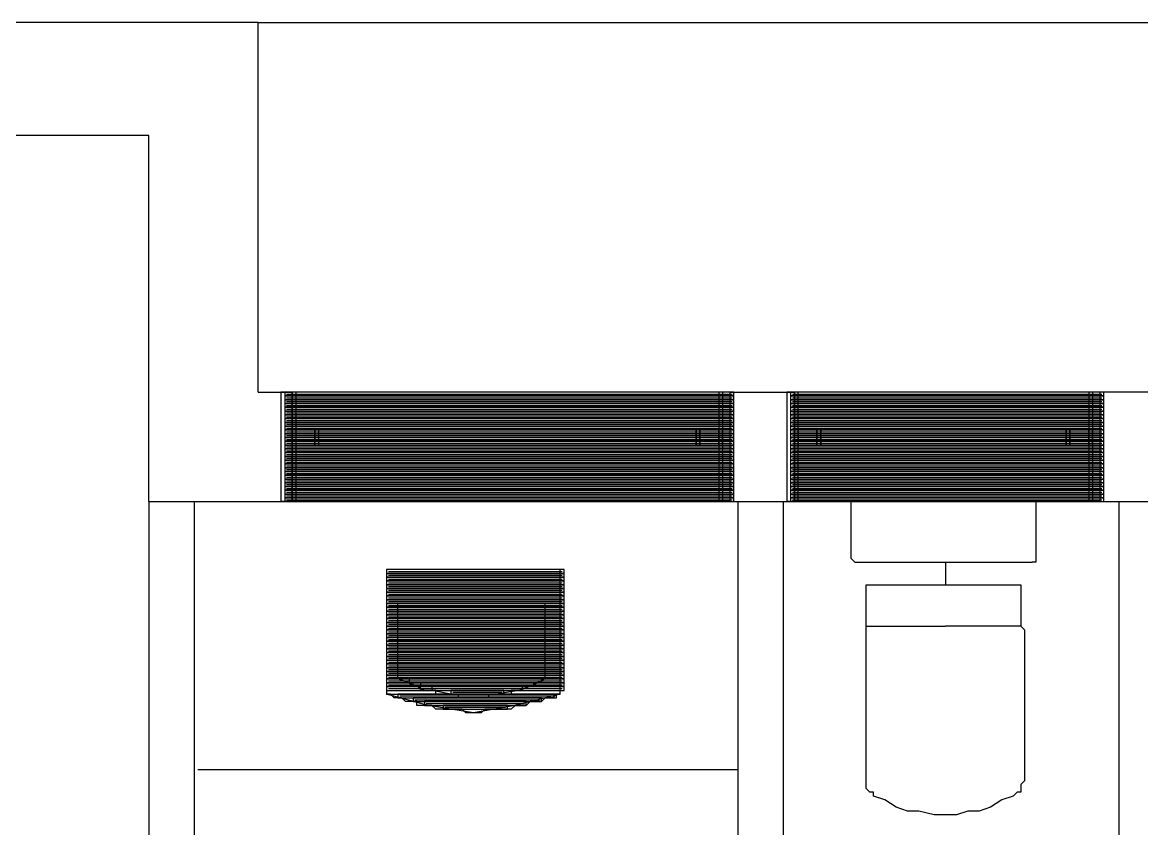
# Model space of a CAD drawing. Header units: millimetres. Extents: x 32 to 412, y 50 to 564.
# Drawn here: x 235.38 to 260.51, y 234.15 to 252.26 of the extents above; entities that cross this region are included whole.
import ezdxf

# ---------------------------------------------------------------- set-up
doc = ezdxf.new("R2010")
doc.units = ezdxf.units.MM
doc.layers.add('lease-plan', color=7, linetype='CONTINUOUS')

msp = doc.modelspace()

# ---------------------------------------------------------------- linework, layer by layer
at = {"layer": 'lease-plan', "color": 7}
for points in [[(240.678, 252.26), (200.848, 252.26)], [(240.678, 252.26), (285.085, 252.26)], [(240.678, 243.955), (240.678, 252.26)], [(238.22, 249.718), (200.848, 249.718)], [(238.22, 241.498), (238.22, 249.718)], [(240.678, 243.955), (241.187, 243.955)], [(241.187, 241.498), (251.271, 241.498), (251.271, 243.955), (241.187, 243.955), (241.187, 241.498), (241.187, 241.498)], [(241.187, 241.498), (241.441, 241.498), (241.441, 243.955), (241.187, 243.955), (241.187, 241.498), (241.187, 241.498), (241.441, 241.498), (241.441, 243.955), (241.187, 243.955), (241.187, 241.498), (241.187, 241.498)], [(241.187, 243.955), (241.441, 243.955)], [(251.271, 243.955), (241.187, 243.955)], [(241.271, 243.87), (251.356, 243.87), (251.356, 243.955), (241.271, 243.955), (241.271, 243.87), (241.271, 243.87)], [(241.271, 243.87), (241.526, 243.87), (241.526, 243.955), (241.271, 243.955), (241.271, 243.87), (241.271, 243.87)], [(241.271, 243.786), (251.356, 243.786), (251.356, 243.87), (241.271, 243.87), (241.271, 243.786), (241.271, 243.786)], [(241.271, 243.786), (241.526, 243.786), (241.526, 243.87), (241.271, 243.87), (241.271, 243.786), (241.271, 243.786)], [(241.271, 243.701), (251.356, 243.701), (251.356, 243.786), (241.271, 243.786), (241.271, 243.701), (241.271, 243.701)], [(241.271, 243.701), (241.526, 243.701), (241.526, 243.786), (241.271, 243.786), (241.271, 243.701), (241.271, 243.701)], [(241.313, 243.913), (251.312, 243.913)], [(241.313, 243.828), (251.312, 243.828)], [(241.313, 243.743), (251.312, 243.743)], [(241.314, 243.913), (241.483, 243.913)], [(241.314, 243.828), (241.483, 243.828)], [(241.314, 243.743), (241.483, 243.743)], [(241.441, 243.955), (241.441, 241.498)], [(251.017, 241.498), (251.271, 241.498), (251.271, 243.955), (251.017, 243.955), (251.017, 241.498), (251.017, 241.498), (251.271, 241.498), (251.271, 243.955), (251.017, 243.955), (251.017, 241.498), (251.017, 241.498)], [(251.271, 243.955), (251.017, 243.955)], [(251.017, 243.955), (251.017, 241.498)], [(251.102, 243.87), (251.356, 243.87), (251.356, 243.955), (251.102, 243.955), (251.102, 243.87), (251.102, 243.87)], [(251.102, 243.786), (251.356, 243.786), (251.356, 243.87), (251.102, 243.87), (251.102, 243.786), (251.102, 243.786)], [(251.102, 243.701), (251.356, 243.701), (251.356, 243.786), (251.102, 243.786), (251.102, 243.701), (251.102, 243.701)], [(251.144, 243.913), (251.313, 243.913)], [(251.144, 243.828), (251.313, 243.828)], [(251.144, 243.743), (251.313, 243.743)], [(251.271, 243.955), (252.542, 243.955)], [(252.542, 241.498), (259.576, 241.498), (259.576, 243.955), (252.542, 243.955), (252.542, 241.498), (252.542, 241.498)], [(252.542, 241.498), (252.712, 241.498), (252.712, 243.955), (252.542, 243.955), (252.542, 241.498), (252.542, 241.498), (252.712, 241.498), (252.712, 243.955), (252.542, 243.955), (252.542, 241.498), (252.542, 241.498)], [(252.542, 243.955), (252.712, 243.955)], [(259.576, 243.955), (252.542, 243.955)], [(252.627, 243.87), (259.661, 243.87), (259.661, 243.955), (252.627, 243.955), (252.627, 243.87), (252.627, 243.87)], [(252.627, 243.87), (252.797, 243.87), (252.797, 243.955), (252.627, 243.955), (252.627, 243.87), (252.627, 243.87)], [(252.627, 243.786), (259.661, 243.786), (259.661, 243.87), (252.627, 243.87), (252.627, 243.786), (252.627, 243.786)], [(252.627, 243.786), (252.797, 243.786), (252.797, 243.87), (252.627, 243.87), (252.627, 243.786), (252.627, 243.786)], [(252.627, 243.701), (259.661, 243.701), (259.661, 243.786), (252.627, 243.786), (252.627, 243.701), (252.627, 243.701)], [(252.627, 243.701), (252.797, 243.701), (252.797, 243.786), (252.627, 243.786), (252.627, 243.701), (252.627, 243.701)], [(252.67, 243.913), (259.618, 243.913)], [(252.67, 243.913), (252.754, 243.913)], [(252.67, 243.828), (259.618, 243.828)], [(252.67, 243.828), (252.754, 243.828)], [(252.67, 243.743), (259.618, 243.743)], [(252.67, 243.743), (252.754, 243.743)], [(252.712, 243.955), (252.712, 241.498)], [(259.322, 241.498), (259.576, 241.498), (259.576, 243.955), (259.322, 243.955), (259.322, 241.498), (259.322, 241.498), (259.576, 241.498), (259.576, 243.955), (259.322, 243.955), (259.322, 241.498), (259.322, 241.498)], [(259.576, 243.955), (259.322, 243.955)], [(259.322, 243.955), (259.322, 241.498)], [(259.407, 243.87), (259.661, 243.87), (259.661, 243.955), (259.407, 243.955), (259.407, 243.87), (259.407, 243.87)], [(259.407, 243.786), (259.661, 243.786), (259.661, 243.87), (259.407, 243.87), (259.407, 243.786), (259.407, 243.786)], [(259.407, 243.701), (259.661, 243.701), (259.661, 243.786), (259.407, 243.786), (259.407, 243.701), (259.407, 243.701)], [(259.449, 243.913), (259.618, 243.913)], [(259.449, 243.828), (259.618, 243.828)], [(259.449, 243.743), (259.618, 243.743)], [(270.254, 241.498), (270.254, 243.955), (259.576, 243.955)], [(241.271, 243.616), (251.356, 243.616), (251.356, 243.701), (241.271, 243.701), (241.271, 243.616), (241.271, 243.616)], [(241.271, 243.616), (241.526, 243.616), (241.526, 243.701), (241.271, 243.701), (241.271, 243.616), (241.271, 243.616)], [(241.271, 243.531), (251.356, 243.531), (251.356, 243.616), (241.271, 243.616), (241.271, 243.531), (241.271, 243.531)], [(241.271, 243.531), (241.526, 243.531), (241.526, 243.616), (241.271, 243.616), (241.271, 243.531), (241.271, 243.531)], [(241.271, 243.447), (251.356, 243.447), (251.356, 243.531), (241.271, 243.531), (241.271, 243.447), (241.271, 243.447)], [(241.271, 243.447), (241.526, 243.447), (241.526, 243.531), (241.271, 243.531), (241.271, 243.447), (241.271, 243.447)], [(241.313, 243.659), (251.312, 243.659)], [(241.313, 243.574), (251.312, 243.574)], [(241.313, 243.489), (251.312, 243.489)], [(241.314, 243.659), (241.483, 243.659)], [(241.314, 243.574), (241.483, 243.574)], [(241.314, 243.489), (241.483, 243.489)], [(251.102, 243.616), (251.356, 243.616), (251.356, 243.701), (251.102, 243.701), (251.102, 243.616), (251.102, 243.616)], [(251.102, 243.531), (251.356, 243.531), (251.356, 243.616), (251.102, 243.616), (251.102, 243.531), (251.102, 243.531)], [(251.102, 243.447), (251.356, 243.447), (251.356, 243.531), (251.102, 243.531), (251.102, 243.447), (251.102, 243.447)], [(251.144, 243.659), (251.313, 243.659)], [(251.144, 243.574), (251.313, 243.574)], [(251.144, 243.489), (251.313, 243.489)], [(252.627, 243.616), (259.661, 243.616), (259.661, 243.701), (252.627, 243.701), (252.627, 243.616), (252.627, 243.616)], [(252.627, 243.616), (252.797, 243.616), (252.797, 243.701), (252.627, 243.701), (252.627, 243.616), (252.627, 243.616)], [(252.627, 243.531), (259.661, 243.531), (259.661, 243.616), (252.627, 243.616), (252.627, 243.531), (252.627, 243.531)], [(252.627, 243.531), (252.797, 243.531), (252.797, 243.616), (252.627, 243.616), (252.627, 243.531), (252.627, 243.531)], [(252.627, 243.447), (259.661, 243.447), (259.661, 243.531), (252.627, 243.531), (252.627, 243.447), (252.627, 243.447)], [(252.627, 243.447), (252.797, 243.447), (252.797, 243.531), (252.627, 243.531), (252.627, 243.447), (252.627, 243.447)], [(252.67, 243.659), (259.618, 243.659)], [(252.67, 243.659), (252.754, 243.659)], [(252.67, 243.574), (259.618, 243.574)], [(252.67, 243.574), (252.754, 243.574)], [(252.67, 243.489), (259.618, 243.489)], [(252.67, 243.489), (252.754, 243.489)], [(259.407, 243.616), (259.661, 243.616), (259.661, 243.701), (259.407, 243.701), (259.407, 243.616), (259.407, 243.616)], [(259.407, 243.531), (259.661, 243.531), (259.661, 243.616), (259.407, 243.616), (259.407, 243.531), (259.407, 243.531)], [(259.407, 243.447), (259.661, 243.447), (259.661, 243.531), (259.407, 243.531), (259.407, 243.447), (259.407, 243.447)], [(259.449, 243.659), (259.618, 243.659)], [(259.449, 243.574), (259.618, 243.574)], [(259.449, 243.489), (259.618, 243.489)], [(241.271, 243.362), (251.356, 243.362), (251.356, 243.447), (241.271, 243.447), (241.271, 243.362), (241.271, 243.362)], [(241.271, 243.362), (241.526, 243.362), (241.526, 243.447), (241.271, 243.447), (241.271, 243.362), (241.271, 243.362)], [(241.271, 243.277), (251.356, 243.277), (251.356, 243.362), (241.271, 243.362), (241.271, 243.277), (241.271, 243.277)], [(241.271, 243.277), (241.526, 243.277), (241.526, 243.362), (241.271, 243.362), (241.271, 243.277), (241.271, 243.277)], [(241.271, 243.192), (251.356, 243.192), (251.356, 243.277), (241.271, 243.277), (241.271, 243.192), (241.271, 243.192)], [(241.271, 243.192), (241.526, 243.192), (241.526, 243.277), (241.271, 243.277), (241.271, 243.192), (241.271, 243.192)], [(241.313, 243.404), (251.312, 243.404)], [(241.313, 243.32), (251.312, 243.32)], [(241.313, 243.235), (251.312, 243.235)], [(241.314, 243.404), (241.483, 243.404)], [(241.314, 243.32), (241.483, 243.32)], [(241.314, 243.235), (241.483, 243.235)], [(251.102, 243.362), (251.356, 243.362), (251.356, 243.447), (251.102, 243.447), (251.102, 243.362), (251.102, 243.362)], [(251.102, 243.277), (251.356, 243.277), (251.356, 243.362), (251.102, 243.362), (251.102, 243.277), (251.102, 243.277)], [(251.102, 243.192), (251.356, 243.192), (251.356, 243.277), (251.102, 243.277), (251.102, 243.192), (251.102, 243.192)], [(251.144, 243.404), (251.313, 243.404)], [(251.144, 243.32), (251.313, 243.32)], [(251.144, 243.235), (251.313, 243.235)], [(252.627, 243.362), (259.661, 243.362), (259.661, 243.447), (252.627, 243.447), (252.627, 243.362), (252.627, 243.362)], [(252.627, 243.362), (252.797, 243.362), (252.797, 243.447), (252.627, 243.447), (252.627, 243.362), (252.627, 243.362)], [(252.627, 243.277), (259.661, 243.277), (259.661, 243.362), (252.627, 243.362), (252.627, 243.277), (252.627, 243.277)], [(252.627, 243.277), (252.797, 243.277), (252.797, 243.362), (252.627, 243.362), (252.627, 243.277), (252.627, 243.277)], [(252.627, 243.192), (259.661, 243.192), (259.661, 243.277), (252.627, 243.277), (252.627, 243.192), (252.627, 243.192)], [(252.627, 243.192), (252.797, 243.192), (252.797, 243.277), (252.627, 243.277), (252.627, 243.192), (252.627, 243.192)], [(252.67, 243.404), (259.618, 243.404)], [(252.67, 243.404), (252.754, 243.404)], [(252.67, 243.32), (259.618, 243.32)], [(252.67, 243.32), (252.754, 243.32)], [(252.67, 243.235), (259.618, 243.235)], [(252.67, 243.235), (252.754, 243.235)], [(259.407, 243.362), (259.661, 243.362), (259.661, 243.447), (259.407, 243.447), (259.407, 243.362), (259.407, 243.362)], [(259.407, 243.277), (259.661, 243.277), (259.661, 243.362), (259.407, 243.362), (259.407, 243.277), (259.407, 243.277)], [(259.407, 243.192), (259.661, 243.192), (259.661, 243.277), (259.407, 243.277), (259.407, 243.192), (259.407, 243.192)], [(259.449, 243.404), (259.618, 243.404)], [(259.449, 243.32), (259.618, 243.32)], [(259.449, 243.235), (259.618, 243.235)], [(241.271, 243.108), (251.356, 243.108), (251.356, 243.192), (241.271, 243.192), (241.271, 243.108), (241.271, 243.108)], [(241.271, 243.108), (241.526, 243.108), (241.526, 243.192), (241.271, 243.192), (241.271, 243.108), (241.271, 243.108)], [(241.271, 243.023), (251.356, 243.023), (251.356, 243.108), (241.271, 243.108), (241.271, 243.023), (241.271, 243.023)], [(241.271, 243.023), (241.526, 243.023), (241.526, 243.108), (241.271, 243.108), (241.271, 243.023), (241.271, 243.023)], [(241.271, 242.938), (251.356, 242.938), (251.356, 243.023), (241.271, 243.023), (241.271, 242.938), (241.271, 242.938)], [(241.271, 242.938), (241.526, 242.938), (241.526, 243.023), (241.271, 243.023), (241.271, 242.938), (241.271, 242.938)], [(241.313, 243.15), (251.312, 243.15)], [(241.313, 243.065), (251.312, 243.065)], [(241.313, 242.981), (251.312, 242.981)], [(241.314, 243.15), (241.483, 243.15)], [(241.314, 243.065), (241.483, 243.065)], [(241.314, 242.981), (241.483, 242.981)], [(241.441, 243.108), (241.441, 242.769)], [(241.441, 243.023), (242.034, 243.023), (242.034, 243.108), (241.441, 243.108), (241.441, 243.023), (241.441, 243.023)], [(241.441, 242.769), (241.949, 242.769), (241.949, 243.108), (241.441, 243.108), (241.441, 242.769), (241.441, 242.769), (241.949, 242.769), (241.949, 243.108), (241.441, 243.108), (241.441, 242.769), (241.441, 242.769)], [(241.441, 243.108), (241.949, 243.108)], [(241.441, 242.938), (242.034, 242.938), (242.034, 243.023), (241.441, 243.023), (241.441, 242.938), (241.441, 242.938)], [(241.482, 243.065), (241.99, 243.065)], [(241.482, 242.981), (241.99, 242.981)], [(241.949, 243.023), (250.593, 243.023), (250.593, 243.108), (241.949, 243.108), (241.949, 243.023), (241.949, 243.023)], [(241.949, 242.769), (250.509, 242.769), (250.509, 243.108), (241.949, 243.108), (241.949, 242.769), (241.949, 242.769), (250.509, 242.769), (250.509, 243.108), (241.949, 243.108), (241.949, 242.769), (241.949, 242.769)], [(241.949, 243.108), (241.949, 242.769)], [(241.949, 242.938), (250.593, 242.938), (250.593, 243.023), (241.949, 243.023), (241.949, 242.938), (241.949, 242.938)], [(241.991, 243.065), (250.55, 243.065)], [(241.991, 242.981), (250.55, 242.981)], [(250.509, 242.769), (251.017, 242.769), (251.017, 243.108), (250.509, 243.108), (250.509, 242.769), (250.509, 242.769), (251.017, 242.769), (251.017, 243.108), (250.509, 243.108), (250.509, 242.769), (250.509, 242.769)], [(251.017, 243.108), (250.509, 243.108)], [(250.509, 243.108), (250.509, 242.769)], [(250.593, 243.023), (251.102, 243.023), (251.102, 243.108), (250.593, 243.108), (250.593, 243.023), (250.593, 243.023)], [(250.593, 242.938), (251.102, 242.938), (251.102, 243.023), (250.593, 243.023), (250.593, 242.938), (250.593, 242.938)], [(250.636, 243.065), (251.059, 243.065)], [(250.636, 242.981), (251.059, 242.981)], [(251.017, 243.108), (251.017, 242.769)], [(251.102, 243.108), (251.356, 243.108), (251.356, 243.192), (251.102, 243.192), (251.102, 243.108), (251.102, 243.108)], [(251.102, 243.023), (251.356, 243.023), (251.356, 243.108), (251.102, 243.108), (251.102, 243.023), (251.102, 243.023)], [(251.102, 242.938), (251.356, 242.938), (251.356, 243.023), (251.102, 243.023), (251.102, 242.938), (251.102, 242.938)], [(251.144, 243.15), (251.313, 243.15)], [(251.144, 243.065), (251.313, 243.065)], [(251.144, 242.981), (251.313, 242.981)], [(252.627, 243.108), (259.661, 243.108), (259.661, 243.192), (252.627, 243.192), (252.627, 243.108), (252.627, 243.108)], [(252.627, 243.108), (252.797, 243.108), (252.797, 243.192), (252.627, 243.192), (252.627, 243.108), (252.627, 243.108)], [(252.627, 243.023), (259.661, 243.023), (259.661, 243.108), (252.627, 243.108), (252.627, 243.023), (252.627, 243.023)], [(252.627, 243.023), (252.797, 243.023), (252.797, 243.108), (252.627, 243.108), (252.627, 243.023), (252.627, 243.023)], [(252.627, 242.938), (259.661, 242.938), (259.661, 243.023), (252.627, 243.023), (252.627, 242.938), (252.627, 242.938)], [(252.627, 242.938), (252.797, 242.938), (252.797, 243.023), (252.627, 243.023), (252.627, 242.938), (252.627, 242.938)], [(252.67, 243.15), (259.618, 243.15)], [(252.67, 243.15), (252.754, 243.15)], [(252.67, 243.065), (259.618, 243.065)], [(252.67, 243.065), (252.754, 243.065)], [(252.67, 242.981), (259.618, 242.981)], [(252.67, 242.981), (252.754, 242.981)], [(252.712, 243.108), (252.712, 242.769)], [(252.712, 242.769), (253.22, 242.769), (253.22, 243.108), (252.712, 243.108), (252.712, 242.769), (252.712, 242.769), (253.22, 242.769), (253.22, 243.108), (252.712, 243.108), (252.712, 242.769), (252.712, 242.769)], [(252.712, 243.108), (253.22, 243.108)], [(252.797, 243.023), (253.305, 243.023), (253.305, 243.108), (252.797, 243.108), (252.797, 243.023), (252.797, 243.023)], [(252.797, 242.938), (253.305, 242.938), (253.305, 243.023), (252.797, 243.023), (252.797, 242.938), (252.797, 242.938)], [(252.839, 243.065), (253.262, 243.065)], [(252.839, 242.981), (253.262, 242.981)], [(253.22, 242.769), (258.814, 242.769), (258.814, 243.108), (253.22, 243.108), (253.22, 242.769), (253.22, 242.769), (258.814, 242.769), (258.814, 243.108), (253.22, 243.108), (253.22, 242.769), (253.22, 242.769)], [(253.22, 243.108), (253.22, 242.769)], [(253.305, 243.023), (258.898, 243.023), (258.898, 243.108), (253.305, 243.108), (253.305, 243.023), (253.305, 243.023)], [(253.305, 242.938), (258.898, 242.938), (258.898, 243.023), (253.305, 243.023), (253.305, 242.938), (253.305, 242.938)], [(253.347, 243.065), (258.855, 243.065)], [(253.347, 242.981), (258.855, 242.981)], [(258.814, 242.769), (259.322, 242.769), (259.322, 243.108), (258.814, 243.108), (258.814, 242.769), (258.814, 242.769), (259.322, 242.769), (259.322, 243.108), (258.814, 243.108), (258.814, 242.769), (258.814, 242.769)], [(259.322, 243.108), (258.814, 243.108)], [(258.814, 243.108), (258.814, 242.769)], [(258.898, 243.023), (259.407, 243.023), (259.407, 243.108), (258.898, 243.108), (258.898, 243.023), (258.898, 243.023)], [(258.898, 242.938), (259.407, 242.938), (259.407, 243.023), (258.898, 243.023), (258.898, 242.938), (258.898, 242.938)], [(258.941, 243.065), (259.364, 243.065)], [(258.941, 242.981), (259.364, 242.981)], [(259.322, 243.108), (259.322, 242.769)], [(259.407, 243.108), (259.661, 243.108), (259.661, 243.192), (259.407, 243.192), (259.407, 243.108), (259.407, 243.108)], [(259.407, 243.023), (259.661, 243.023), (259.661, 243.108), (259.407, 243.108), (259.407, 243.023), (259.407, 243.023)], [(259.407, 242.938), (259.661, 242.938), (259.661, 243.023), (259.407, 243.023), (259.407, 242.938), (259.407, 242.938)], [(259.449, 243.15), (259.618, 243.15)], [(259.449, 243.065), (259.618, 243.065)], [(259.449, 242.981), (259.618, 242.981)], [(241.271, 242.853), (251.356, 242.853), (251.356, 242.938), (241.271, 242.938), (241.271, 242.853), (241.271, 242.853)], [(241.271, 242.853), (241.526, 242.853), (241.526, 242.938), (241.271, 242.938), (241.271, 242.853), (241.271, 242.853)], [(241.271, 242.769), (251.356, 242.769), (251.356, 242.853), (241.271, 242.853), (241.271, 242.769), (241.271, 242.769)], [(241.271, 242.769), (241.526, 242.769), (241.526, 242.853), (241.271, 242.853), (241.271, 242.769), (241.271, 242.769)], [(241.271, 242.684), (251.356, 242.684), (251.356, 242.769), (241.271, 242.769), (241.271, 242.684), (241.271, 242.684)], [(241.271, 242.684), (241.526, 242.684), (241.526, 242.769), (241.271, 242.769), (241.271, 242.684), (241.271, 242.684)], [(241.313, 242.896), (251.312, 242.896)], [(241.313, 242.811), (251.312, 242.811)], [(241.314, 242.896), (241.483, 242.896)], [(241.314, 242.811), (241.483, 242.811)], [(241.441, 242.853), (242.034, 242.853), (242.034, 242.938), (241.441, 242.938), (241.441, 242.853), (241.441, 242.853)], [(241.441, 242.769), (242.034, 242.769), (242.034, 242.853), (241.441, 242.853), (241.441, 242.769), (241.441, 242.769)], [(241.441, 242.769), (241.949, 242.769)], [(241.482, 242.896), (241.99, 242.896)], [(241.482, 242.811), (241.99, 242.811)], [(241.949, 242.853), (250.593, 242.853), (250.593, 242.938), (241.949, 242.938), (241.949, 242.853), (241.949, 242.853)], [(241.949, 242.938), (250.509, 242.938), (241.949, 242.938), (250.509, 242.938), (250.509, 242.938)], [(241.949, 242.938), (250.509, 242.938), (241.949, 242.938), (250.509, 242.938), (241.949, 242.938), (241.949, 242.938)], [(241.949, 242.769), (250.593, 242.769), (250.593, 242.853), (241.949, 242.853), (241.949, 242.769), (241.949, 242.769)], [(241.991, 242.896), (250.55, 242.896)], [(241.991, 242.811), (250.55, 242.811)], [(251.017, 242.769), (250.509, 242.769)], [(250.593, 242.853), (251.102, 242.853), (251.102, 242.938), (250.593, 242.938), (250.593, 242.853), (250.593, 242.853)], [(250.593, 242.769), (251.102, 242.769), (251.102, 242.853), (250.593, 242.853), (250.593, 242.769), (250.593, 242.769)], [(250.636, 242.896), (251.059, 242.896)], [(250.636, 242.811), (251.059, 242.811)], [(251.102, 242.853), (251.356, 242.853), (251.356, 242.938), (251.102, 242.938), (251.102, 242.853), (251.102, 242.853)], [(251.102, 242.769), (251.356, 242.769), (251.356, 242.853), (251.102, 242.853), (251.102, 242.769), (251.102, 242.769)], [(251.102, 242.684), (251.356, 242.684), (251.356, 242.769), (251.102, 242.769), (251.102, 242.684), (251.102, 242.684)], [(251.144, 242.896), (251.313, 242.896)], [(251.144, 242.811), (251.313, 242.811)], [(252.627, 242.853), (259.661, 242.853), (259.661, 242.938), (252.627, 242.938), (252.627, 242.853), (252.627, 242.853)], [(252.627, 242.853), (252.797, 242.853), (252.797, 242.938), (252.627, 242.938), (252.627, 242.853), (252.627, 242.853)], [(252.627, 242.769), (259.661, 242.769), (259.661, 242.853), (252.627, 242.853), (252.627, 242.769), (252.627, 242.769)], [(252.627, 242.769), (252.797, 242.769), (252.797, 242.853), (252.627, 242.853), (252.627, 242.769), (252.627, 242.769)], [(252.627, 242.684), (259.661, 242.684), (259.661, 242.769), (252.627, 242.769), (252.627, 242.684), (252.627, 242.684)], [(252.627, 242.684), (252.797, 242.684), (252.797, 242.769), (252.627, 242.769), (252.627, 242.684), (252.627, 242.684)], [(252.67, 242.896), (259.618, 242.896)], [(252.67, 242.896), (252.754, 242.896)], [(252.67, 242.811), (259.618, 242.811)], [(252.67, 242.811), (252.754, 242.811)], [(252.712, 242.769), (253.22, 242.769)], [(252.797, 242.853), (253.305, 242.853), (253.305, 242.938), (252.797, 242.938), (252.797, 242.853), (252.797, 242.853)], [(252.797, 242.769), (253.305, 242.769), (253.305, 242.853), (252.797, 242.853), (252.797, 242.769), (252.797, 242.769)], [(252.839, 242.896), (253.262, 242.896)], [(252.839, 242.811), (253.262, 242.811)], [(253.22, 242.938), (258.814, 242.938), (253.22, 242.938), (258.814, 242.938), (258.814, 242.938)], [(253.22, 242.938), (258.814, 242.938), (253.22, 242.938), (258.814, 242.938), (253.22, 242.938), (253.22, 242.938)], [(253.305, 242.853), (258.898, 242.853), (258.898, 242.938), (253.305, 242.938), (253.305, 242.853), (253.305, 242.853)], [(253.305, 242.769), (258.898, 242.769), (258.898, 242.853), (253.305, 242.853), (253.305, 242.769), (253.305, 242.769)], [(253.347, 242.896), (258.855, 242.896)], [(253.347, 242.811), (258.855, 242.811)], [(259.322, 242.769), (258.814, 242.769)], [(258.898, 242.853), (259.407, 242.853), (259.407, 242.938), (258.898, 242.938), (258.898, 242.853), (258.898, 242.853)], [(258.898, 242.769), (259.407, 242.769), (259.407, 242.853), (258.898, 242.853), (258.898, 242.769), (258.898, 242.769)], [(258.941, 242.896), (259.364, 242.896)], [(258.941, 242.811), (259.364, 242.811)], [(259.407, 242.853), (259.661, 242.853), (259.661, 242.938), (259.407, 242.938), (259.407, 242.853), (259.407, 242.853)], [(259.407, 242.769), (259.661, 242.769), (259.661, 242.853), (259.407, 242.853), (259.407, 242.769), (259.407, 242.769)], [(259.407, 242.684), (259.661, 242.684), (259.661, 242.769), (259.407, 242.769), (259.407, 242.684), (259.407, 242.684)], [(259.449, 242.896), (259.618, 242.896)], [(259.449, 242.811), (259.618, 242.811)], [(241.271, 242.599), (251.356, 242.599), (251.356, 242.684), (241.271, 242.684), (241.271, 242.599), (241.271, 242.599)], [(241.271, 242.599), (241.526, 242.599), (241.526, 242.684), (241.271, 242.684), (241.271, 242.599), (241.271, 242.599)], [(241.271, 242.515), (251.356, 242.515), (251.356, 242.599), (241.271, 242.599), (241.271, 242.515), (241.271, 242.515)], [(241.271, 242.515), (241.526, 242.515), (241.526, 242.599), (241.271, 242.599), (241.271, 242.515), (241.271, 242.515)], [(241.271, 242.43), (251.356, 242.43), (251.356, 242.515), (241.271, 242.515), (241.271, 242.43), (241.271, 242.43)], [(241.271, 242.43), (241.526, 242.43), (241.526, 242.515), (241.271, 242.515), (241.271, 242.43), (241.271, 242.43)], [(241.313, 242.726), (251.312, 242.726)], [(241.313, 242.642), (251.312, 242.642)], [(241.313, 242.557), (251.312, 242.557)], [(241.314, 242.726), (241.483, 242.726)], [(241.314, 242.642), (241.483, 242.642)], [(241.314, 242.557), (241.483, 242.557)], [(251.102, 242.599), (251.356, 242.599), (251.356, 242.684), (251.102, 242.684), (251.102, 242.599), (251.102, 242.599)], [(251.102, 242.515), (251.356, 242.515), (251.356, 242.599), (251.102, 242.599), (251.102, 242.515), (251.102, 242.515)], [(251.102, 242.43), (251.356, 242.43), (251.356, 242.515), (251.102, 242.515), (251.102, 242.43), (251.102, 242.43)], [(251.144, 242.726), (251.313, 242.726)], [(251.144, 242.642), (251.313, 242.642)], [(251.144, 242.557), (251.313, 242.557)], [(252.627, 242.599), (259.661, 242.599), (259.661, 242.684), (252.627, 242.684), (252.627, 242.599), (252.627, 242.599)], [(252.627, 242.599), (252.797, 242.599), (252.797, 242.684), (252.627, 242.684), (252.627, 242.599), (252.627, 242.599)], [(252.627, 242.515), (259.661, 242.515), (259.661, 242.599), (252.627, 242.599), (252.627, 242.515), (252.627, 242.515)], [(252.627, 242.515), (252.797, 242.515), (252.797, 242.599), (252.627, 242.599), (252.627, 242.515), (252.627, 242.515)], [(252.627, 242.43), (259.661, 242.43), (259.661, 242.515), (252.627, 242.515), (252.627, 242.43), (252.627, 242.43)], [(252.627, 242.43), (252.797, 242.43), (252.797, 242.515), (252.627, 242.515), (252.627, 242.43), (252.627, 242.43)], [(252.67, 242.726), (259.618, 242.726)], [(252.67, 242.726), (252.754, 242.726)], [(252.67, 242.642), (259.618, 242.642)], [(252.67, 242.642), (252.754, 242.642)], [(252.67, 242.557), (259.618, 242.557)], [(252.67, 242.557), (252.754, 242.557)], [(259.407, 242.599), (259.661, 242.599), (259.661, 242.684), (259.407, 242.684), (259.407, 242.599), (259.407, 242.599)], [(259.407, 242.515), (259.661, 242.515), (259.661, 242.599), (259.407, 242.599), (259.407, 242.515), (259.407, 242.515)], [(259.407, 242.43), (259.661, 242.43), (259.661, 242.515), (259.407, 242.515), (259.407, 242.43), (259.407, 242.43)], [(259.449, 242.726), (259.618, 242.726)], [(259.449, 242.642), (259.618, 242.642)], [(259.449, 242.557), (259.618, 242.557)], [(241.271, 242.345), (251.356, 242.345), (251.356, 242.43), (241.271, 242.43), (241.271, 242.345), (241.271, 242.345)], [(241.271, 242.345), (241.526, 242.345), (241.526, 242.43), (241.271, 242.43), (241.271, 242.345), (241.271, 242.345)], [(241.271, 242.26), (251.356, 242.26), (251.356, 242.345), (241.271, 242.345), (241.271, 242.26), (241.271, 242.26)], [(241.271, 242.26), (241.526, 242.26), (241.526, 242.345), (241.271, 242.345), (241.271, 242.26), (241.271, 242.26)], [(241.271, 242.176), (251.356, 242.176), (251.356, 242.26), (241.271, 242.26), (241.271, 242.176), (241.271, 242.176)], [(241.271, 242.176), (241.526, 242.176), (241.526, 242.26), (241.271, 242.26), (241.271, 242.176), (241.271, 242.176)], [(241.313, 242.472), (251.312, 242.472)], [(241.313, 242.387), (251.312, 242.387)], [(241.313, 242.303), (251.312, 242.303)], [(241.314, 242.472), (241.483, 242.472)], [(241.314, 242.387), (241.483, 242.387)], [(241.314, 242.303), (241.483, 242.303)], [(251.102, 242.345), (251.356, 242.345), (251.356, 242.43), (251.102, 242.43), (251.102, 242.345), (251.102, 242.345)], [(251.102, 242.26), (251.356, 242.26), (251.356, 242.345), (251.102, 242.345), (251.102, 242.26), (251.102, 242.26)], [(251.102, 242.176), (251.356, 242.176), (251.356, 242.26), (251.102, 242.26), (251.102, 242.176), (251.102, 242.176)], [(251.144, 242.472), (251.313, 242.472)], [(251.144, 242.387), (251.313, 242.387)], [(251.144, 242.303), (251.313, 242.303)], [(252.627, 242.345), (259.661, 242.345), (259.661, 242.43), (252.627, 242.43), (252.627, 242.345), (252.627, 242.345)], [(252.627, 242.345), (252.797, 242.345), (252.797, 242.43), (252.627, 242.43), (252.627, 242.345), (252.627, 242.345)], [(252.627, 242.26), (259.661, 242.26), (259.661, 242.345), (252.627, 242.345), (252.627, 242.26), (252.627, 242.26)], [(252.627, 242.26), (252.797, 242.26), (252.797, 242.345), (252.627, 242.345), (252.627, 242.26), (252.627, 242.26)], [(252.627, 242.176), (259.661, 242.176), (259.661, 242.26), (252.627, 242.26), (252.627, 242.176), (252.627, 242.176)], [(252.627, 242.176), (252.797, 242.176), (252.797, 242.26), (252.627, 242.26), (252.627, 242.176), (252.627, 242.176)], [(252.67, 242.472), (259.618, 242.472)], [(252.67, 242.472), (252.754, 242.472)], [(252.67, 242.387), (259.618, 242.387)], [(252.67, 242.387), (252.754, 242.387)], [(252.67, 242.303), (259.618, 242.303)], [(252.67, 242.303), (252.754, 242.303)], [(259.407, 242.345), (259.661, 242.345), (259.661, 242.43), (259.407, 242.43), (259.407, 242.345), (259.407, 242.345)], [(259.407, 242.26), (259.661, 242.26), (259.661, 242.345), (259.407, 242.345), (259.407, 242.26), (259.407, 242.26)], [(259.407, 242.176), (259.661, 242.176), (259.661, 242.26), (259.407, 242.26), (259.407, 242.176), (259.407, 242.176)], [(259.449, 242.472), (259.618, 242.472)], [(259.449, 242.387), (259.618, 242.387)], [(259.449, 242.303), (259.618, 242.303)], [(241.271, 242.091), (251.356, 242.091), (251.356, 242.176), (241.271, 242.176), (241.271, 242.091), (241.271, 242.091)], [(241.271, 242.091), (241.526, 242.091), (241.526, 242.176), (241.271, 242.176), (241.271, 242.091), (241.271, 242.091)], [(241.271, 242.006), (251.356, 242.006), (251.356, 242.091), (241.271, 242.091), (241.271, 242.006), (241.271, 242.006)], [(241.271, 242.006), (241.526, 242.006), (241.526, 242.091), (241.271, 242.091), (241.271, 242.006), (241.271, 242.006)], [(241.271, 241.921), (251.356, 241.921), (251.356, 242.006), (241.271, 242.006), (241.271, 241.921), (241.271, 241.921)], [(241.271, 241.921), (241.526, 241.921), (241.526, 242.006), (241.271, 242.006), (241.271, 241.921), (241.271, 241.921)], [(241.313, 242.218), (251.312, 242.218)], [(241.313, 242.133), (251.312, 242.133)], [(241.313, 242.048), (251.312, 242.048)], [(241.314, 242.218), (241.483, 242.218)], [(241.314, 242.133), (241.483, 242.133)], [(241.314, 242.048), (241.483, 242.048)], [(251.102, 242.091), (251.356, 242.091), (251.356, 242.176), (251.102, 242.176), (251.102, 242.091), (251.102, 242.091)], [(251.102, 242.006), (251.356, 242.006), (251.356, 242.091), (251.102, 242.091), (251.102, 242.006), (251.102, 242.006)], [(251.102, 241.921), (251.356, 241.921), (251.356, 242.006), (251.102, 242.006), (251.102, 241.921), (251.102, 241.921)], [(251.144, 242.218), (251.313, 242.218)], [(251.144, 242.133), (251.313, 242.133)], [(251.144, 242.048), (251.313, 242.048)], [(252.627, 242.091), (259.661, 242.091), (259.661, 242.176), (252.627, 242.176), (252.627, 242.091), (252.627, 242.091)], [(252.627, 242.091), (252.797, 242.091), (252.797, 242.176), (252.627, 242.176), (252.627, 242.091), (252.627, 242.091)], [(252.627, 242.006), (259.661, 242.006), (259.661, 242.091), (252.627, 242.091), (252.627, 242.006), (252.627, 242.006)], [(252.627, 242.006), (252.797, 242.006), (252.797, 242.091), (252.627, 242.091), (252.627, 242.006), (252.627, 242.006)], [(252.627, 241.921), (259.661, 241.921), (259.661, 242.006), (252.627, 242.006), (252.627, 241.921), (252.627, 241.921)], [(252.627, 241.921), (252.797, 241.921), (252.797, 242.006), (252.627, 242.006), (252.627, 241.921), (252.627, 241.921)], [(252.67, 242.218), (259.618, 242.218)], [(252.67, 242.218), (252.754, 242.218)], [(252.67, 242.133), (259.618, 242.133)], [(252.67, 242.133), (252.754, 242.133)], [(252.67, 242.048), (259.618, 242.048)], [(252.67, 242.048), (252.754, 242.048)], [(259.407, 242.091), (259.661, 242.091), (259.661, 242.176), (259.407, 242.176), (259.407, 242.091), (259.407, 242.091)], [(259.407, 242.006), (259.661, 242.006), (259.661, 242.091), (259.407, 242.091), (259.407, 242.006), (259.407, 242.006)], [(259.407, 241.921), (259.661, 241.921), (259.661, 242.006), (259.407, 242.006), (259.407, 241.921), (259.407, 241.921)], [(259.449, 242.218), (259.618, 242.218)], [(259.449, 242.133), (259.618, 242.133)], [(259.449, 242.048), (259.618, 242.048)], [(241.271, 241.837), (251.356, 241.837), (251.356, 241.921), (241.271, 241.921), (241.271, 241.837), (241.271, 241.837)], [(241.271, 241.837), (241.526, 241.837), (241.526, 241.921), (241.271, 241.921), (241.271, 241.837), (241.271, 241.837)], [(241.271, 241.752), (251.356, 241.752), (251.356, 241.837), (241.271, 241.837), (241.271, 241.752), (241.271, 241.752)], [(241.271, 241.752), (241.526, 241.752), (241.526, 241.837), (241.271, 241.837), (241.271, 241.752), (241.271, 241.752)], [(241.271, 241.667), (251.356, 241.667), (251.356, 241.752), (241.271, 241.752), (241.271, 241.667), (241.271, 241.667)], [(241.271, 241.667), (241.526, 241.667), (241.526, 241.752), (241.271, 241.752), (241.271, 241.667), (241.271, 241.667)], [(241.313, 241.964), (251.312, 241.964)], [(241.313, 241.879), (251.312, 241.879)], [(241.313, 241.794), (251.312, 241.794)], [(241.314, 241.964), (241.483, 241.964)], [(241.314, 241.879), (241.483, 241.879)], [(241.314, 241.794), (241.483, 241.794)], [(251.102, 241.837), (251.356, 241.837), (251.356, 241.921), (251.102, 241.921), (251.102, 241.837), (251.102, 241.837)], [(251.102, 241.752), (251.356, 241.752), (251.356, 241.837), (251.102, 241.837), (251.102, 241.752), (251.102, 241.752)], [(251.102, 241.667), (251.356, 241.667), (251.356, 241.752), (251.102, 241.752), (251.102, 241.667), (251.102, 241.667)], [(251.144, 241.964), (251.313, 241.964)], [(251.144, 241.879), (251.313, 241.879)], [(251.144, 241.794), (251.313, 241.794)], [(252.627, 241.837), (259.661, 241.837), (259.661, 241.921), (252.627, 241.921), (252.627, 241.837), (252.627, 241.837)], [(252.627, 241.837), (252.797, 241.837), (252.797, 241.921), (252.627, 241.921), (252.627, 241.837), (252.627, 241.837)], [(252.627, 241.752), (259.661, 241.752), (259.661, 241.837), (252.627, 241.837), (252.627, 241.752), (252.627, 241.752)], [(252.627, 241.752), (252.797, 241.752), (252.797, 241.837), (252.627, 241.837), (252.627, 241.752), (252.627, 241.752)], [(252.627, 241.667), (259.661, 241.667), (259.661, 241.752), (252.627, 241.752), (252.627, 241.667), (252.627, 241.667)], [(252.627, 241.667), (252.797, 241.667), (252.797, 241.752), (252.627, 241.752), (252.627, 241.667), (252.627, 241.667)], [(252.67, 241.964), (259.618, 241.964)], [(252.67, 241.964), (252.754, 241.964)], [(252.67, 241.879), (259.618, 241.879)], [(252.67, 241.879), (252.754, 241.879)], [(252.67, 241.794), (259.618, 241.794)], [(252.67, 241.794), (252.754, 241.794)], [(259.407, 241.837), (259.661, 241.837), (259.661, 241.921), (259.407, 241.921), (259.407, 241.837), (259.407, 241.837)], [(259.407, 241.752), (259.661, 241.752), (259.661, 241.837), (259.407, 241.837), (259.407, 241.752), (259.407, 241.752)], [(259.407, 241.667), (259.661, 241.667), (259.661, 241.752), (259.407, 241.752), (259.407, 241.667), (259.407, 241.667)], [(259.449, 241.964), (259.618, 241.964)], [(259.449, 241.879), (259.618, 241.879)], [(259.449, 241.794), (259.618, 241.794)], [(238.22, 241.498), (241.187, 241.498)], [(238.22, 241.498), (238.22, 232.515)], [(239.237, 241.498), (239.237, 232.515)], [(241.187, 241.498), (241.441, 241.498)], [(251.271, 241.498), (241.187, 241.498)], [(241.271, 241.582), (251.356, 241.582), (251.356, 241.667), (241.271, 241.667), (241.271, 241.582), (241.271, 241.582)], [(241.271, 241.582), (241.526, 241.582), (241.526, 241.667), (241.271, 241.667), (241.271, 241.582), (241.271, 241.582)], [(241.271, 241.498), (251.356, 241.498), (251.356, 241.582), (241.271, 241.582), (241.271, 241.498), (241.271, 241.498)], [(241.271, 241.498), (241.526, 241.498), (241.526, 241.582), (241.271, 241.582), (241.271, 241.498), (241.271, 241.498)], [(241.313, 241.709), (251.312, 241.709)], [(241.313, 241.625), (251.312, 241.625)], [(241.313, 241.54), (251.312, 241.54)], [(241.314, 241.709), (241.483, 241.709)], [(241.314, 241.625), (241.483, 241.625)], [(241.314, 241.54), (241.483, 241.54)], [(251.271, 241.498), (251.017, 241.498)], [(251.102, 241.582), (251.356, 241.582), (251.356, 241.667), (251.102, 241.667), (251.102, 241.582), (251.102, 241.582)], [(251.102, 241.498), (251.356, 241.498), (251.356, 241.582), (251.102, 241.582), (251.102, 241.498), (251.102, 241.498)], [(251.144, 241.709), (251.313, 241.709)], [(251.144, 241.625), (251.313, 241.625)], [(251.144, 241.54), (251.313, 241.54)], [(251.271, 241.498), (252.542, 241.498)], [(251.441, 241.498), (251.441, 232.515)], [(252.458, 241.498), (252.458, 232.515)], [(252.542, 241.498), (252.712, 241.498)], [(259.576, 241.498), (252.542, 241.498)], [(252.627, 241.582), (259.661, 241.582), (259.661, 241.667), (252.627, 241.667), (252.627, 241.582), (252.627, 241.582)], [(252.627, 241.582), (252.797, 241.582), (252.797, 241.667), (252.627, 241.667), (252.627, 241.582), (252.627, 241.582)], [(252.627, 241.498), (259.661, 241.498), (259.661, 241.582), (252.627, 241.582), (252.627, 241.498), (252.627, 241.498)], [(252.627, 241.498), (252.797, 241.498), (252.797, 241.582), (252.627, 241.582), (252.627, 241.498), (252.627, 241.498)], [(252.67, 241.709), (259.618, 241.709)], [(252.67, 241.709), (252.754, 241.709)], [(252.67, 241.625), (259.618, 241.625)], [(252.67, 241.625), (252.754, 241.625)], [(252.67, 241.54), (259.618, 241.54)], [(252.67, 241.54), (252.754, 241.54)], [(253.983, 241.498), (258.136, 241.498)], [(253.983, 241.498), (253.983, 240.226)], [(258.136, 241.498), (258.136, 240.142), (258.051, 240.142)], [(259.576, 241.498), (259.322, 241.498)], [(259.407, 241.582), (259.661, 241.582), (259.661, 241.667), (259.407, 241.667), (259.407, 241.582), (259.407, 241.582)], [(259.407, 241.498), (259.661, 241.498), (259.661, 241.582), (259.407, 241.582), (259.407, 241.498), (259.407, 241.498)], [(259.449, 241.709), (259.618, 241.709)], [(259.449, 241.625), (259.618, 241.625)], [(259.449, 241.54), (259.618, 241.54)], [(259.576, 241.498), (270.254, 241.498)], [(260, 241.498), (260, 208.192)], [(254.068, 240.142), (253.983, 240.226)], [(243.559, 239.887), (247.542, 239.887), (247.542, 239.972), (243.559, 239.972), (243.559, 239.887), (243.559, 239.887)], [(247.458, 237.176), (247.458, 239.972), (243.559, 239.972), (243.559, 237.176), (247.458, 237.176), (247.458, 239.972), (243.559, 239.972), (243.559, 237.176)], [(254.068, 240.142), (258.051, 240.142)], [(256.102, 240.142), (256.102, 239.633)], [(243.559, 239.803), (247.542, 239.803), (247.542, 239.887), (243.559, 239.887), (243.559, 239.803), (243.559, 239.803)], [(243.559, 239.718), (247.542, 239.718), (247.542, 239.803), (243.559, 239.803), (243.559, 239.718), (243.559, 239.718)], [(243.559, 239.633), (247.542, 239.633), (247.542, 239.718), (243.559, 239.718), (243.559, 239.633), (243.559, 239.633)], [(243.601, 239.93), (247.499, 239.93)], [(243.601, 239.845), (247.499, 239.845)], [(243.601, 239.76), (247.499, 239.76)], [(243.559, 239.548), (247.542, 239.548), (247.542, 239.633), (243.559, 239.633), (243.559, 239.548), (243.559, 239.548)], [(243.559, 239.464), (247.542, 239.464), (247.542, 239.548), (243.559, 239.548), (243.559, 239.464), (243.559, 239.464)], [(243.559, 239.379), (247.542, 239.379), (247.542, 239.464), (243.559, 239.464), (243.559, 239.379), (243.559, 239.379)], [(243.601, 239.676), (247.499, 239.676)], [(243.601, 239.591), (247.499, 239.591)], [(243.601, 239.506), (247.499, 239.506)], [(255.848, 234.464), (255.509, 234.548), (255.254, 234.548), (255, 234.633), (254.746, 234.803), (254.492, 234.887), (254.492, 234.972), (254.407, 234.972), (254.322, 235.057), (254.322, 239.633), (257.797, 239.633), (257.797, 238.701), (257.881, 238.616), (257.881, 235.226), (257.797, 235.142), (257.797, 234.972), (257.712, 234.972), (257.627, 234.887), (257.373, 234.803), (257.119, 234.633), (256.865, 234.548), (256.61, 234.548), (256.356, 234.464), (255.848, 234.464), (255.848, 234.464)], [(243.559, 239.294), (247.542, 239.294), (247.542, 239.379), (243.559, 239.379), (243.559, 239.294), (243.559, 239.294)], [(243.559, 239.209), (247.542, 239.209), (247.542, 239.294), (243.559, 239.294), (243.559, 239.209), (243.559, 239.209)], [(243.601, 239.421), (247.499, 239.421)], [(243.601, 239.337), (247.499, 239.337)], [(243.601, 239.252), (247.499, 239.252)], [(243.559, 239.125), (247.542, 239.125), (247.542, 239.209), (243.559, 239.209), (243.559, 239.125), (243.559, 239.125)], [(243.559, 239.04), (247.542, 239.04), (247.542, 239.125), (243.559, 239.125), (243.559, 239.04), (243.559, 239.04)], [(243.559, 238.955), (247.542, 238.955), (247.542, 239.04), (243.559, 239.04), (243.559, 238.955), (243.559, 238.955)], [(243.601, 239.167), (247.499, 239.167)], [(243.601, 239.082), (247.499, 239.082)], [(243.601, 238.998), (247.499, 238.998)], [(247.119, 237.515), (247.034, 237.515), (247.034, 237.43), (246.865, 237.43), (246.865, 237.345), (246.61, 237.345), (246.61, 237.26), (246.356, 237.26), (246.356, 237.176), (245.848, 237.176), (245.848, 237.091), (245.17, 237.091), (245.17, 237.176), (244.661, 237.176), (244.661, 237.26), (244.492, 237.26), (244.322, 237.26), (244.322, 237.345), (244.153, 237.345), (244.153, 237.43), (244.068, 237.43), (243.814, 237.515), (247.119, 237.515), (246.78, 237.345), (246.526, 237.26), (246.017, 237.176), (245, 237.176), (244.576, 237.26), (244.407, 237.26), (244.237, 237.345), (243.814, 237.515), (243.814, 239.209)], [(247.119, 237.515), (247.119, 239.209), (243.814, 239.209)], [(243.559, 238.87), (247.542, 238.87), (247.542, 238.955), (243.559, 238.955), (243.559, 238.87), (243.559, 238.87)], [(243.559, 238.786), (247.542, 238.786), (247.542, 238.87), (243.559, 238.87), (243.559, 238.786), (243.559, 238.786)], [(243.559, 238.701), (247.542, 238.701), (247.542, 238.786), (243.559, 238.786), (243.559, 238.701), (243.559, 238.701)], [(243.601, 238.913), (247.499, 238.913)], [(243.601, 238.828), (247.499, 238.828)], [(243.601, 238.743), (247.499, 238.743)], [(243.559, 238.616), (247.542, 238.616), (247.542, 238.701), (243.559, 238.701), (243.559, 238.616), (243.559, 238.616)], [(243.559, 238.531), (247.542, 238.531), (247.542, 238.616), (243.559, 238.616), (243.559, 238.531), (243.559, 238.531)], [(243.559, 238.447), (247.542, 238.447), (247.542, 238.531), (243.559, 238.531), (243.559, 238.447), (243.559, 238.447)], [(243.601, 238.659), (247.499, 238.659)], [(243.601, 238.574), (247.499, 238.574)], [(243.601, 238.489), (247.499, 238.489)], [(254.322, 238.701), (256.102, 238.701)], [(257.797, 238.701), (256.102, 238.701)], [(243.559, 238.362), (247.542, 238.362), (247.542, 238.447), (243.559, 238.447), (243.559, 238.362), (243.559, 238.362)], [(243.559, 238.277), (247.542, 238.277), (247.542, 238.362), (243.559, 238.362), (243.559, 238.277), (243.559, 238.277)], [(243.559, 238.192), (247.542, 238.192), (247.542, 238.277), (243.559, 238.277), (243.559, 238.192), (243.559, 238.192)], [(243.601, 238.404), (247.499, 238.404)], [(243.601, 238.32), (247.499, 238.32)], [(243.601, 238.235), (247.499, 238.235)], [(243.559, 238.108), (247.542, 238.108), (247.542, 238.192), (243.559, 238.192), (243.559, 238.108), (243.559, 238.108)], [(243.559, 238.023), (247.542, 238.023), (247.542, 238.108), (243.559, 238.108), (243.559, 238.023), (243.559, 238.023)], [(243.559, 237.938), (247.542, 237.938), (247.542, 238.023), (243.559, 238.023), (243.559, 237.938), (243.559, 237.938)], [(243.601, 238.15), (247.499, 238.15)], [(243.601, 238.065), (247.499, 238.065)], [(243.601, 237.981), (247.499, 237.981)], [(243.559, 237.853), (247.542, 237.853), (247.542, 237.938), (243.559, 237.938), (243.559, 237.853), (243.559, 237.853)], [(243.559, 237.769), (247.542, 237.769), (247.542, 237.853), (243.559, 237.853), (243.559, 237.769), (243.559, 237.769)], [(243.559, 237.684), (247.542, 237.684), (247.542, 237.769), (243.559, 237.769), (243.559, 237.684), (243.559, 237.684)], [(243.601, 237.896), (247.499, 237.896)], [(243.601, 237.811), (247.499, 237.811)], [(243.601, 237.726), (247.499, 237.726)], [(243.559, 237.599), (247.542, 237.599), (247.542, 237.684), (243.559, 237.684), (243.559, 237.599), (243.559, 237.599)], [(243.559, 237.515), (247.542, 237.515), (247.542, 237.599), (243.559, 237.599), (243.559, 237.515), (243.559, 237.515)], [(243.559, 237.43), (247.542, 237.43), (247.542, 237.515), (243.559, 237.515), (243.559, 237.43), (243.559, 237.43)], [(243.601, 237.642), (247.499, 237.642)], [(243.601, 237.557), (247.499, 237.557)], [(243.601, 237.472), (247.499, 237.472)], [(244.068, 237.43), (247.034, 237.43), (247.034, 237.515), (244.068, 237.515), (244.068, 237.43), (244.068, 237.43)], [(244.11, 237.472), (246.991, 237.472)], [(243.559, 237.345), (247.542, 237.345), (247.542, 237.43), (243.559, 237.43), (243.559, 237.345), (243.559, 237.345)], [(243.559, 237.26), (247.542, 237.26), (247.542, 237.345), (243.559, 237.345), (243.559, 237.26), (243.559, 237.26)], [(243.601, 237.387), (247.499, 237.387)], [(243.601, 237.303), (247.499, 237.303)], [(244.322, 237.345), (246.865, 237.345), (246.865, 237.43), (244.322, 237.43), (244.322, 237.345), (244.322, 237.345)], [(244.364, 237.387), (246.821, 237.387)], [(244.576, 237.26), (246.61, 237.26), (246.61, 237.345), (244.576, 237.345), (244.576, 237.26), (244.576, 237.26)], [(244.619, 237.303), (246.568, 237.303)], [(245, 237.176), (246.187, 237.176), (246.187, 237.26), (245, 237.26), (245, 237.176), (245, 237.176)], [(245.042, 237.218), (246.143, 237.218)], [(247.458, 237.176), (247.373, 237.176), (247.288, 237.091), (247.119, 237.091), (247.034, 237.006), (246.78, 237.006), (246.695, 236.921), (246.441, 236.921), (246.356, 236.837), (245.763, 236.837), (245.678, 236.752), (245.339, 236.752), (245.254, 236.837), (244.661, 236.837), (244.576, 236.921), (244.237, 236.921), (244.237, 237.006), (243.983, 237.006), (243.898, 237.091), (243.729, 237.091), (243.644, 237.176), (243.559, 237.176), (247.458, 237.176), (246.441, 236.921), (245.509, 236.752), (244.492, 236.921), (243.559, 237.176)], [(243.814, 237.091), (247.373, 237.091), (247.373, 237.176), (243.814, 237.176), (243.814, 237.091), (243.814, 237.091)], [(243.856, 237.133), (247.33, 237.133)], [(244.153, 237.006), (247.034, 237.006), (247.034, 237.091), (244.153, 237.091), (244.153, 237.006), (244.153, 237.006)], [(244.195, 237.048), (246.991, 237.048)], [(244.407, 236.921), (246.695, 236.921), (246.695, 237.006), (244.407, 237.006), (244.407, 236.921), (244.407, 236.921)], [(244.449, 236.964), (246.652, 236.964)], [(244.831, 236.837), (246.271, 236.837), (246.271, 236.921), (244.831, 236.921), (244.831, 236.837), (244.831, 236.837)], [(244.873, 236.879), (246.229, 236.879)], [(239.322, 235.481), (251.441, 235.481)]]:
    msp.add_lwpolyline(points, dxfattribs=at)

doc.saveas('drawing.dxf')
